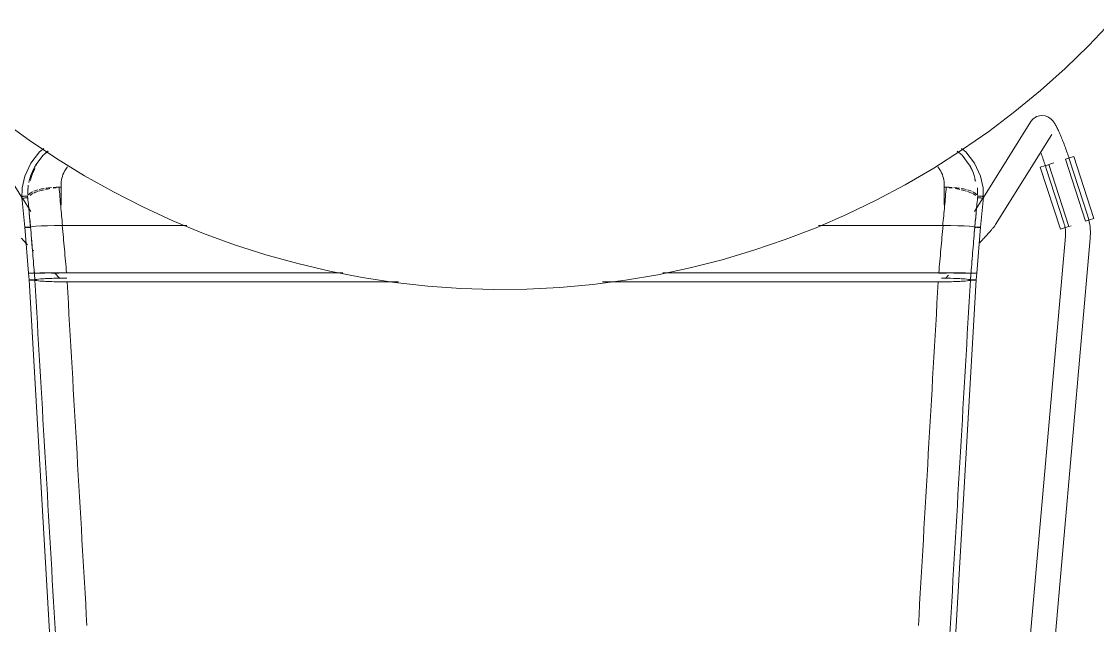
# Model space of a CAD drawing. Header units: millimetres. Extents: x 155927 to 326028, y -36033 to 97293.
# Drawn here: x 162351 to 162872, y 31307 to 31600 of the extents above; entities that cross this region are included whole.
import ezdxf

# ---------------------------------------------------------------- set-up
doc = ezdxf.new("R2010")
doc.units = ezdxf.units.MM
doc.header["$MEASUREMENT"] = 0
doc.layers.add('I-FURN', color=8, linetype='CONTINUOUS', lineweight=9)

msp = doc.modelspace()

# ---------------------------------------------------------------- linework, layer by layer
at = {"layer": 'I-FURN'}
for p, q in [((162868.22, 31588.21), (162879.26, 31599.79)), ((162856.72, 31577.08), (162868.22, 31588.21)), ((162844.79, 31566.42), (162856.72, 31577.08)), ((162832.45, 31556.24), (162844.79, 31566.42)), ((162819.7, 31546.57), (162832.45, 31556.24)), ((162351.44, 31514.58), (162328.41, 31551.34)), ((162341.97, 31551.73), (162354.89, 31542.29)), ((162840.19, 31551.34), (162817.16, 31514.58)), ((162841.09, 31552.47), (162840.19, 31551.34)), ((162841.09, 31552.47), (162842.82, 31553.69)), ((162842.82, 31553.69), (162845.05, 31554.28)), ((162845.05, 31554.28), (162847.02, 31554.1)), ((162847.02, 31554.1), (162848.4, 31553.58)), ((162848.4, 31553.58), (162849.32, 31553.01)), ((162849.32, 31553.01), (162849.94, 31552.5)), ((162849.94, 31552.5), (162850.41, 31552.03)), ((162850.41, 31552.03), (162850.78, 31551.6)), ((162850.78, 31551.6), (162851.09, 31551.2)), ((162851.09, 31551.2), (162851.37, 31550.81)), ((162851.37, 31550.81), (162851.62, 31550.42)), ((162851.62, 31550.42), (162851.87, 31550.03)), ((162851.87, 31550.03), (162852.1, 31549.63)), ((162806.58, 31537.42), (162819.7, 31546.57)), ((162823.06, 31501.39), (162850.36, 31544.97)), ((162852.1, 31549.63), (162852.33, 31549.22)), ((162852.33, 31549.22), (162852.56, 31548.8)), ((162852.56, 31548.8), (162852.79, 31548.36)), ((162852.79, 31548.36), (162853.02, 31547.9)), ((162853.02, 31547.9), (162853.25, 31547.43)), ((162853.25, 31547.43), (162853.48, 31546.93)), ((162853.48, 31546.93), (162853.72, 31546.42)), ((162853.72, 31546.42), (162853.96, 31545.9)), ((162853.96, 31545.9), (162854.2, 31545.35)), ((162854.2, 31545.35), (162854.44, 31544.79)), ((162854.44, 31544.79), (162854.68, 31544.21)), ((162354.89, 31542.29), (162368.18, 31533.38)), ((162854.68, 31544.21), (162854.93, 31543.62)), ((162854.93, 31543.62), (162855.18, 31543.01)), ((162855.18, 31543.01), (162855.43, 31542.38)), ((162855.43, 31542.38), (162855.68, 31541.74)), ((162855.68, 31541.74), (162855.94, 31541.09)), ((162855.94, 31541.09), (162856.19, 31540.42)), ((162856.19, 31540.42), (162856.44, 31539.74)), ((162856.44, 31539.74), (162856.7, 31539.06)), ((162360.03, 31536.67), (162355.7, 31531.14)), ((162361.77, 31535.01), (162358.27, 31530.43)), ((162362.07, 31538.3), (162360.03, 31536.67)), ((162364.1, 31536.96), (162361.77, 31535.01)), ((162793.1, 31528.79), (162806.58, 31537.42)), ((162804.49, 31536.97), (162806.83, 31535.01)), ((162806.52, 31538.31), (162808.57, 31536.67)), ((162806.83, 31535.01), (162810.33, 31530.43)), ((162808.57, 31536.67), (162812.91, 31531.14)), ((162845, 31536.09), (162845.23, 31535.46)), ((162845.23, 31535.46), (162845.47, 31534.83)), ((162845.47, 31534.83), (162845.7, 31534.18)), ((162845.7, 31534.18), (162845.94, 31533.52)), ((162856.7, 31539.06), (162856.95, 31538.36)), ((162856.95, 31538.36), (162857.21, 31537.65)), ((162857.21, 31537.65), (162857.46, 31536.93)), ((162857.46, 31536.93), (162857.71, 31536.21)), ((162857.71, 31536.21), (162857.96, 31535.48)), ((162857.96, 31535.48), (162858.21, 31534.75)), ((162858.21, 31534.75), (162858.46, 31534.01)), ((162858.92, 31533.74), (162860.88, 31534.37)), ((162860.88, 31534.37), (162870.57, 31504.37)), ((162355.7, 31531.14), (162352.8, 31524.83)), ((162358.27, 31530.43), (162356.36, 31526.75)), ((162368.18, 31533.38), (162381.81, 31525.01)), ((162810.33, 31530.43), (162812.24, 31526.75)), ((162812.91, 31531.14), (162815.81, 31524.83)), ((162844.72, 31529.16), (162846.67, 31529.79)), ((162844.72, 31529.16), (162854.41, 31499.15)), ((162845.94, 31533.52), (162846.17, 31532.86)), ((162846.17, 31532.86), (162846.41, 31532.18)), ((162846.41, 31532.18), (162846.64, 31531.5)), ((162846.64, 31531.5), (162846.88, 31530.82)), ((162846.67, 31529.79), (162848.65, 31530.43)), ((162846.88, 31530.82), (162847.11, 31530.13)), ((162847.11, 31530.13), (162847.33, 31529.44)), ((162847.33, 31529.44), (162847.44, 31529.11)), ((162847.44, 31529.11), (162856.15, 31502.3)), ((162858.45, 31500.46), (162848.76, 31530.46)), ((162851.34, 31531.3), (162848.86, 31530.49)), ((162856.83, 31533.07), (162866.52, 31503.06)), ((162856.95, 31533.11), (162858.92, 31533.74)), ((162858.46, 31534.01), (162858.7, 31533.27)), ((162858.7, 31533.27), (162858.85, 31532.82)), ((162867.56, 31506.01), (162858.85, 31532.82)), ((162352.8, 31524.83), (162351.58, 31519.18)), ((162381.81, 31525.01), (162395.77, 31517.19)), ((162779.29, 31520.72), (162793.1, 31528.79)), ((162815.81, 31524.83), (162817.02, 31519.18)), ((162351.58, 31519.18), (162351.49, 31513.72)), ((162369.44, 31519.5), (162370.49, 31519.5)), ((162370.44, 31520.74), (162370.44, 31510.99)), ((162765.17, 31513.2), (162779.29, 31520.72)), ((162798.11, 31519.5), (162799.16, 31519.5)), ((162798.17, 31510.99), (162798.17, 31520.74)), ((162817.02, 31519.18), (162817.11, 31513.72)), ((162352.79, 31500.12), (162351.37, 31514.61)), ((162355.71, 31507.76), (162351.67, 31514.21)), ((162395.77, 31517.19), (162410.03, 31509.93)), ((162816.93, 31514.21), (162812.89, 31507.76)), ((162815.81, 31500.12), (162817.23, 31514.61)), ((162410.03, 31509.93), (162424.57, 31503.25)), ((162750.76, 31506.25), (162765.17, 31513.2)), ((162424.57, 31503.25), (162439.36, 31497.15)), ((162736.08, 31499.89), (162750.76, 31506.25)), ((162868.61, 31503.74), (162866.64, 31503.1)), ((162867.58, 31505.96), (162867.56, 31506.01)), ((162867.91, 31504.86), (162867.58, 31505.96)), ((162868.19, 31503.76), (162867.91, 31504.86)), ((162868.44, 31502.64), (162868.19, 31503.76)), ((162870.57, 31504.37), (162868.61, 31503.74)), ((162352.86, 31500.15), (162352.79, 31500.12)), ((162352.79, 31500.12), (162352.86, 31500.09)), ((162352.8, 31500.12), (162352.87, 31500.15)), ((162354.62, 31477.92), (162352.8, 31500.12)), ((162352.86, 31500.09), (162352.8, 31500.12)), ((162353.05, 31500.17), (162352.86, 31500.15)), ((162352.86, 31500.09), (162353.04, 31500.07)), ((162353.05, 31500.07), (162352.86, 31500.09)), ((162353.04, 31500.07), (162353.34, 31500.05)), ((162353.35, 31500.19), (162353.05, 31500.17)), ((162353.34, 31500.05), (162353.05, 31500.07)), ((162353.06, 31500.17), (162353.35, 31500.19)), ((162353.73, 31500.21), (162353.35, 31500.19)), ((162353.35, 31500.19), (162353.74, 31500.21)), ((162353.72, 31500.03), (162354.17, 31500.02)), ((162354.17, 31500.02), (162353.72, 31500.03)), ((162354.18, 31500.22), (162353.73, 31500.21)), ((162353.74, 31500.21), (162354.19, 31500.22)), ((162354.17, 31500.02), (162354.66, 31500.02)), ((162354.66, 31500.02), (162354.17, 31500.02)), ((162354.67, 31500.22), (162354.18, 31500.22)), ((162354.19, 31500.22), (162354.68, 31500.22)), ((162354.66, 31500.02), (162355.16, 31500.02)), ((162355.16, 31500.02), (162354.66, 31500.02)), ((162355.17, 31500.22), (162354.67, 31500.22)), ((162354.68, 31500.22), (162355.18, 31500.22)), ((162355.16, 31500.02), (162355.63, 31500.03)), ((162355.63, 31500.03), (162355.16, 31500.02)), ((162355.64, 31500.21), (162355.17, 31500.22)), ((162355.18, 31500.22), (162355.65, 31500.21)), ((162356.53, 31500.41), (162355.64, 31500.21)), ((162355.65, 31500.21), (162356.53, 31500.41)), ((162356.53, 31500.41), (162358.25, 31500.58)), ((162358.27, 31500.58), (162356.53, 31500.41)), ((162360.75, 31500.74), (162358.27, 31500.58)), ((162358.27, 31500.58), (162360.71, 31500.73)), ((162360.75, 31500.74), (162363.78, 31500.85)), ((162363.85, 31500.85), (162360.75, 31500.74)), ((162363.84, 31500.85), (162367.29, 31500.92)), ((162367.28, 31500.92), (162363.85, 31500.85)), ((162371.14, 31500.95), (162367.38, 31500.92)), ((162367.38, 31500.92), (162371.02, 31500.95)), ((162431.26, 31500.95), (162371.14, 31500.95)), ((162371.14, 31500.95), (162431.26, 31500.95)), ((162721.16, 31494.11), (162736.08, 31499.89)), ((162797.46, 31500.95), (162737.34, 31500.95)), ((162737.34, 31500.95), (162797.46, 31500.95)), ((162801.22, 31500.92), (162797.46, 31500.95)), ((162797.58, 31500.95), (162801.22, 31500.92)), ((162801.32, 31500.92), (162804.76, 31500.85)), ((162804.75, 31500.85), (162801.32, 31500.92)), ((162807.85, 31500.74), (162804.75, 31500.85)), ((162804.82, 31500.85), (162807.86, 31500.74)), ((162810.33, 31500.58), (162807.85, 31500.74)), ((162807.89, 31500.73), (162810.33, 31500.58)), ((162812.07, 31500.41), (162810.33, 31500.58)), ((162810.35, 31500.58), (162812.07, 31500.41)), ((162812.07, 31500.41), (162812.96, 31500.21)), ((162812.96, 31500.21), (162812.07, 31500.41)), ((162813.43, 31500.22), (162812.96, 31500.21)), ((162812.96, 31500.21), (162813.43, 31500.22)), ((162812.97, 31500.03), (162813.44, 31500.02)), ((162813.44, 31500.02), (162812.97, 31500.03)), ((162813.93, 31500.22), (162813.43, 31500.22)), ((162813.43, 31500.22), (162813.92, 31500.22)), ((162813.92, 31500.22), (162814.41, 31500.22)), ((162814.42, 31500.22), (162813.93, 31500.22)), ((162813.94, 31500.02), (162814.43, 31500.02)), ((162814.43, 31500.02), (162813.94, 31500.02)), ((162813.98, 31477.92), (162815.81, 31500.12)), ((162814.41, 31500.22), (162814.87, 31500.21)), ((162814.87, 31500.21), (162814.42, 31500.22)), ((162814.43, 31500.02), (162814.88, 31500.03)), ((162814.88, 31500.03), (162814.43, 31500.02)), ((162815.26, 31500.19), (162814.87, 31500.21)), ((162814.87, 31500.21), (162815.25, 31500.19)), ((162814.88, 31500.03), (162815.27, 31500.05)), ((162815.26, 31500.05), (162814.88, 31500.03)), ((162815.25, 31500.19), (162815.55, 31500.17)), ((162815.55, 31500.17), (162815.26, 31500.19)), ((162815.55, 31500.07), (162815.26, 31500.05)), ((162815.27, 31500.05), (162815.56, 31500.07)), ((162815.74, 31500.15), (162815.55, 31500.17)), ((162815.74, 31500.09), (162815.55, 31500.07)), ((162815.56, 31500.07), (162815.74, 31500.09)), ((162815.74, 31500.15), (162815.81, 31500.12)), ((162815.81, 31500.12), (162815.74, 31500.15)), ((162815.74, 31500.09), (162815.81, 31500.12)), ((162815.81, 31500.12), (162815.74, 31500.09)), ((162820.24, 31497.94), (162819.94, 31497.6)), ((162820.52, 31498.26), (162820.24, 31497.94)), ((162820.8, 31498.57), (162820.52, 31498.26)), ((162821.05, 31498.86), (162820.8, 31498.57)), ((162821.3, 31499.14), (162821.05, 31498.86)), ((162821.53, 31499.41), (162821.3, 31499.14)), ((162821.74, 31499.66), (162821.53, 31499.41)), ((162821.94, 31499.9), (162821.74, 31499.66)), ((162822.13, 31500.13), (162821.94, 31499.9)), ((162822.31, 31500.36), (162822.13, 31500.13)), ((162822.49, 31500.58), (162822.31, 31500.36)), ((162822.66, 31500.81), (162822.49, 31500.58)), ((162822.84, 31501.06), (162822.66, 31500.81)), ((162823.06, 31501.39), (162822.84, 31501.06)), ((162856.36, 31499.78), (162854.41, 31499.15)), ((162856.15, 31502.3), (162856.34, 31501.67)), ((162856.34, 31501.67), (162856.51, 31501.02)), ((162858.33, 31500.42), (162856.36, 31499.78)), ((162856.51, 31501.02), (162856.65, 31500.38)), ((162856.65, 31500.38), (162856.77, 31499.72)), ((162856.77, 31499.72), (162856.85, 31499.07)), ((162856.85, 31499.07), (162856.92, 31498.41)), ((162856.92, 31498.41), (162856.95, 31497.75)), ((162856.95, 31497.75), (162856.96, 31497.09)), ((162859.71, 31500.86), (162858.55, 31500.49)), ((162868.63, 31501.52), (162868.44, 31502.64)), ((162868.78, 31500.39), (162868.63, 31501.52)), ((162868.89, 31499.25), (162868.78, 31500.39)), ((162868.95, 31498.11), (162868.89, 31499.25)), ((162868.96, 31496.97), (162868.95, 31498.11)), ((162351.15, 31494.88), (162351.55, 31494.44)), ((162351.55, 31494.44), (162351.97, 31494)), ((162351.97, 31494), (162352.39, 31493.54)), ((162352.39, 31493.54), (162352.82, 31493.08)), ((162352.82, 31493.08), (162353.26, 31492.61)), ((162353.26, 31492.61), (162353.71, 31492.13)), ((162439.36, 31497.15), (162454.38, 31491.66)), ((162706.02, 31488.94), (162721.16, 31494.11)), ((162815.78, 31493.08), (162815.34, 31492.61)), ((162816.21, 31493.54), (162815.78, 31493.08)), ((162816.63, 31494), (162816.21, 31493.54)), ((162817.05, 31494.44), (162816.63, 31494)), ((162817.45, 31494.88), (162817.05, 31494.44)), ((162817.84, 31495.3), (162817.45, 31494.88)), ((162818.22, 31495.71), (162817.84, 31495.3)), ((162818.59, 31496.12), (162818.22, 31495.71)), ((162818.95, 31496.51), (162818.59, 31496.12)), ((162819.29, 31496.88), (162818.95, 31496.51)), ((162819.62, 31497.25), (162819.29, 31496.88)), ((162856.9, 31495.73), (162819.6, 31071.23)), ((162819.94, 31497.6), (162819.62, 31497.25)), ((162829.9, 31051.36), (162868.85, 31494.68)), ((162856.94, 31496.42), (162856.9, 31495.76)), ((162856.9, 31495.76), (162856.9, 31495.73)), ((162856.96, 31497.09), (162856.94, 31496.42)), ((162868.85, 31494.68), (162868.93, 31495.82)), ((162868.93, 31495.82), (162868.96, 31496.97)), ((162353.71, 31492.13), (162354.17, 31491.65)), ((162356.53, 31489.16), (162357.01, 31488.66)), ((162454.38, 31491.66), (162469.62, 31486.76)), ((162690.69, 31484.38), (162706.02, 31488.94)), ((162469.62, 31486.76), (162485.03, 31482.48)), ((162485.03, 31482.48), (162500.61, 31478.82)), ((162675.18, 31480.43), (162690.69, 31484.38)), ((162354.62, 31477.92), (162354.89, 31474.56)), ((162354.69, 31477.92), (162354.62, 31477.92)), ((162354.62, 31477.92), (162354.69, 31477.92)), ((162354.69, 31477.92), (162354.62, 31477.92)), ((162354.62, 31477.92), (162354.69, 31477.92)), ((162354.88, 31477.92), (162354.69, 31477.92)), ((162354.69, 31477.92), (162354.88, 31477.92)), ((162354.87, 31477.92), (162354.69, 31477.92)), ((162354.69, 31477.92), (162354.88, 31477.92)), ((162355.17, 31477.92), (162354.87, 31477.92)), ((162355.18, 31477.91), (162354.88, 31477.92)), ((162354.88, 31477.92), (162355.17, 31477.92)), ((162354.88, 31477.92), (162355.17, 31477.91)), ((162355.17, 31477.92), (162355.55, 31477.93)), ((162355.55, 31477.93), (162355.17, 31477.92)), ((162355.17, 31477.91), (162355.56, 31477.91)), ((162355.56, 31477.91), (162355.18, 31477.91)), ((162355.55, 31477.93), (162356, 31477.93)), ((162356, 31477.93), (162355.55, 31477.93)), ((162356.01, 31477.91), (162355.56, 31477.91)), ((162355.56, 31477.91), (162356.01, 31477.91)), ((162356, 31477.93), (162356.49, 31477.93)), ((162356.49, 31477.93), (162356, 31477.93)), ((162356.5, 31477.91), (162356.01, 31477.91)), ((162356.01, 31477.91), (162356.5, 31477.91)), ((162356.49, 31477.93), (162356.99, 31477.93)), ((162356.99, 31477.93), (162356.49, 31477.93)), ((162357, 31477.91), (162356.5, 31477.91)), ((162356.5, 31477.91), (162357, 31477.91)), ((162356.99, 31477.93), (162357.46, 31477.93)), ((162357.46, 31477.93), (162356.99, 31477.93)), ((162357.47, 31477.91), (162357, 31477.91)), ((162357, 31477.91), (162357.47, 31477.91)), ((162357.46, 31477.93), (162358.35, 31477.94)), ((162358.35, 31477.94), (162357.46, 31477.93)), ((162358.35, 31477.94), (162360.09, 31477.96)), ((162360.09, 31477.96), (162358.35, 31477.94)), ((162358.36, 31477.9), (162360.11, 31477.88)), ((162360.12, 31477.88), (162358.37, 31477.9)), ((162362.6, 31477.97), (162360.09, 31477.96)), ((162360.1, 31477.96), (162362.6, 31477.97)), ((162360.11, 31477.88), (162362.61, 31477.87)), ((162362.62, 31477.87), (162360.12, 31477.88)), ((162362.6, 31477.97), (162365.73, 31477.98)), ((162365.73, 31477.98), (162362.6, 31477.97)), ((162365.73, 31477.98), (162369.3, 31477.98)), ((162369.3, 31477.98), (162365.73, 31477.98)), ((162369.29, 31477.86), (162365.74, 31477.86)), ((162365.74, 31477.86), (162369.29, 31477.86)), ((162367.29, 31477.98), (162369.86, 31475.31)), ((162369.3, 31477.98), (162373.09, 31477.98)), ((162373.09, 31477.98), (162369.3, 31477.98)), ((162373.09, 31477.98), (162506.83, 31477.98)), ((162506.83, 31477.98), (162373.09, 31477.98)), ((162500.61, 31478.82), (162516.31, 31475.79)), ((162643.76, 31474.41), (162659.53, 31477.11)), ((162659.53, 31477.11), (162675.18, 31480.43)), ((162661.88, 31477.98), (162795.52, 31477.98)), ((162795.52, 31477.98), (162661.88, 31477.98)), ((162795.52, 31477.98), (162799.3, 31477.98)), ((162799.31, 31477.98), (162795.52, 31477.98)), ((162799.31, 31477.86), (162795.53, 31477.86)), ((162795.53, 31477.86), (162799.31, 31477.86)), ((162798.74, 31475.31), (162800.21, 31476.84)), ((162799.31, 31477.98), (162802.87, 31477.98)), ((162802.87, 31477.98), (162799.31, 31477.98)), ((162805.99, 31477.87), (162802.86, 31477.86)), ((162802.87, 31477.98), (162806, 31477.97)), ((162806.01, 31477.97), (162802.87, 31477.98)), ((162802.87, 31477.86), (162805.99, 31477.87)), ((162808.49, 31477.88), (162805.99, 31477.87)), ((162805.99, 31477.87), (162808.49, 31477.88)), ((162806.01, 31477.97), (162808.5, 31477.96)), ((162808.51, 31477.96), (162806.01, 31477.97)), ((162810.24, 31477.9), (162808.49, 31477.88)), ((162808.49, 31477.88), (162810.24, 31477.9)), ((162808.51, 31477.96), (162810.25, 31477.94)), ((162810.26, 31477.94), (162808.51, 31477.96)), ((162810.25, 31477.94), (162811.14, 31477.93)), ((162811.14, 31477.93), (162810.26, 31477.94)), ((162811.6, 31477.91), (162811.13, 31477.91)), ((162811.14, 31477.93), (162811.61, 31477.93)), ((162811.61, 31477.93), (162811.14, 31477.93)), ((162811.14, 31477.91), (162811.61, 31477.91)), ((162812.1, 31477.91), (162811.6, 31477.91)), ((162811.61, 31477.93), (162812.11, 31477.93)), ((162812.11, 31477.93), (162811.61, 31477.93)), ((162811.61, 31477.91), (162812.1, 31477.91)), ((162812.59, 31477.91), (162812.1, 31477.91)), ((162812.1, 31477.91), (162812.6, 31477.91)), ((162812.11, 31477.93), (162812.6, 31477.93)), ((162812.6, 31477.93), (162812.11, 31477.93)), ((162813.04, 31477.91), (162812.59, 31477.91)), ((162812.6, 31477.93), (162813.05, 31477.93)), ((162813.05, 31477.93), (162812.6, 31477.93)), ((162812.6, 31477.91), (162813.05, 31477.91)), ((162813.43, 31477.91), (162813.04, 31477.91)), ((162813.05, 31477.93), (162813.43, 31477.92)), ((162813.44, 31477.92), (162813.05, 31477.93)), ((162813.05, 31477.91), (162813.43, 31477.91)), ((162813.43, 31477.92), (162813.72, 31477.92)), ((162813.73, 31477.92), (162813.44, 31477.92)), ((162813.98, 31477.92), (162813.71, 31474.56)), ((162813.91, 31477.92), (162813.98, 31477.92)), ((162813.98, 31477.92), (162813.91, 31477.92)), ((162813.91, 31477.92), (162813.98, 31477.92)), ((162813.98, 31477.92), (162813.92, 31477.92)), ((162354.96, 31474.59), (162354.9, 31474.56)), ((162374.18, 31142.65), (162354.9, 31474.56)), ((162354.9, 31474.56), (162354.96, 31474.53)), ((162355.15, 31474.61), (162354.96, 31474.59)), ((162354.96, 31474.53), (162355.15, 31474.51)), ((162355.45, 31474.64), (162355.15, 31474.61)), ((162355.15, 31474.51), (162355.44, 31474.48)), ((162355.44, 31474.48), (162355.82, 31474.47)), ((162355.83, 31474.66), (162355.45, 31474.64)), ((162355.82, 31474.47), (162356.27, 31474.45)), ((162356.28, 31474.67), (162355.83, 31474.66)), ((162356.27, 31474.45), (162356.76, 31474.45)), ((162356.77, 31474.67), (162356.28, 31474.67)), ((162356.76, 31474.45), (162357.26, 31474.45)), ((162357.27, 31474.67), (162356.77, 31474.67)), ((162357.26, 31474.45), (162357.73, 31474.46)), ((162357.74, 31474.66), (162357.27, 31474.67)), ((162357.73, 31474.46), (162358.62, 31474.25)), ((162358.64, 31474.87), (162357.74, 31474.66)), ((162358.62, 31474.25), (162360.37, 31474.06)), ((162360.39, 31475.06), (162358.64, 31474.87)), ((162360.37, 31474.06), (162362.87, 31473.89)), ((162362.89, 31475.22), (162360.39, 31475.06)), ((162362.87, 31473.89), (162366, 31473.77)), ((162366.01, 31475.35), (162362.89, 31475.22)), ((162366, 31473.77), (162369.57, 31473.69)), ((162369.56, 31475.43), (162366.01, 31475.35)), ((162373.24, 31475.45), (162369.56, 31475.43)), ((162369.57, 31473.69), (162373.35, 31473.67)), ((162373.35, 31473.67), (162533.92, 31473.67)), ((162533.92, 31473.67), (162373.35, 31473.67)), ((162516.31, 31475.79), (162532.13, 31473.39)), ((162532.13, 31473.39), (162548.03, 31471.62)), ((162548.03, 31471.62), (162563.99, 31470.49)), ((162611.96, 31470.93), (162627.9, 31472.35)), ((162627.9, 31472.35), (162643.76, 31474.41)), ((162632.66, 31473.67), (162795.25, 31473.67)), ((162795.25, 31473.67), (162632.66, 31473.67)), ((162794.42, 31142.65), (162813.71, 31474.56)), ((162795.25, 31473.67), (162799.04, 31473.69)), ((162799.05, 31475.43), (162796.79, 31475.45)), ((162799.04, 31473.69), (162802.6, 31473.77)), ((162802.6, 31475.35), (162799.05, 31475.43)), ((162805.71, 31475.22), (162802.6, 31475.35)), ((162802.6, 31473.77), (162805.73, 31473.89)), ((162808.21, 31475.06), (162805.71, 31475.22)), ((162805.73, 31473.89), (162808.23, 31474.06)), ((162809.96, 31474.87), (162808.21, 31475.06)), ((162808.23, 31474.06), (162809.98, 31474.25)), ((162810.86, 31474.66), (162809.96, 31474.87)), ((162809.98, 31474.25), (162810.87, 31474.46)), ((162811.33, 31474.67), (162810.86, 31474.66)), ((162810.87, 31474.46), (162811.34, 31474.45)), ((162811.83, 31474.67), (162811.33, 31474.67)), ((162811.34, 31474.45), (162811.84, 31474.45)), ((162812.32, 31474.67), (162811.83, 31474.67)), ((162811.84, 31474.45), (162812.33, 31474.45)), ((162812.77, 31474.66), (162812.32, 31474.67)), ((162812.33, 31474.45), (162812.78, 31474.47)), ((162813.15, 31474.64), (162812.77, 31474.66)), ((162812.78, 31474.47), (162813.16, 31474.48)), ((162813.45, 31474.61), (162813.15, 31474.64)), ((162813.16, 31474.48), (162813.45, 31474.51)), ((162813.64, 31474.59), (162813.45, 31474.61)), ((162813.45, 31474.51), (162813.64, 31474.53)), ((162813.71, 31474.56), (162813.64, 31474.59)), ((162813.64, 31474.53), (162813.71, 31474.56)), ((162563.99, 31470.49), (162579.98, 31469.99)), ((162579.98, 31469.99), (162595.98, 31470.14)), ((162595.98, 31470.14), (162611.96, 31470.93))]:
    msp.add_line(p, q, dxfattribs=at)
for points in [[(162362.71, 31535.83), (162363.13, 31536.24), (162363.58, 31536.63), (162364.04, 31537.01)], [(162813.43, 31522.41), (162813.3, 31522.87), (162813.16, 31523.33), (162813.01, 31523.78)], [(162354.24, 31516.7), (162354.26, 31517.97), (162354.35, 31519.22), (162354.54, 31520.46)], [(162354.44, 31518.68), (162354.33, 31517.79), (162354.31, 31516.89), (162354.31, 31515.99)], [(162359.86, 31518.4), (162360.6, 31518.59), (162361.41, 31518.75), (162362.24, 31518.9)], [(162364.92, 31518.82), (162364.24, 31518.7), (162363.58, 31518.57), (162362.92, 31518.44)], [(162363.09, 31519.03), (162363.94, 31519.16), (162364.82, 31519.27), (162365.73, 31519.34)], [(162368.03, 31519.27), (162367.55, 31519.21), (162367.08, 31519.15), (162366.62, 31519.08)], [(162366.66, 31519.4), (162367.57, 31519.46), (162368.5, 31519.49), (162369.44, 31519.5)], [(162371.14, 31500.95), (162370.84, 31504.09), (162370.25, 31510.33), (162369.7, 31516.47), (162369.44, 31519.5)], [(162370.49, 31519.5), (162370.42, 31520.25), (162370.41, 31521.01), (162370.47, 31521.75)], [(162797.46, 31500.95), (162797.77, 31504.09), (162798.36, 31510.33), (162798.9, 31516.47), (162799.16, 31519.5)], [(162798.16, 31521.02), (162798.17, 31520.51), (162798.16, 31520.01), (162798.11, 31519.5)], [(162799.16, 31519.5), (162800.11, 31519.49), (162801.04, 31519.46), (162801.95, 31519.4)], [(162802, 31519.09), (162801.52, 31519.15), (162801.05, 31519.21), (162800.57, 31519.25)], [(162802.88, 31519.33), (162803.78, 31519.26), (162804.66, 31519.16), (162805.51, 31519.03)], [(162805.68, 31518.44), (162805.04, 31518.58), (162804.38, 31518.71), (162803.7, 31518.83)], [(162806.36, 31518.9), (162807.21, 31518.76), (162808.01, 31518.59), (162808.75, 31518.4)], [(162814.22, 31519.16), (162814.3, 31518.35), (162814.32, 31517.52), (162814.31, 31516.7)], [(162354.21, 31515.17), (162354.35, 31515.56), (162354.92, 31516.31), (162356.06, 31517.01), (162356.76, 31517.34)], [(162355.64, 31500.21), (162355.4, 31502.74), (162354.93, 31507.77), (162354.45, 31512.73), (162354.21, 31515.17)], [(162356.79, 31516.48), (162356.16, 31516.17), (162355.76, 31515.85), (162355.43, 31515.53)], [(162359.22, 31517.44), (162358.41, 31517.18), (162357.6, 31516.89), (162357.04, 31516.6)], [(162357.21, 31517.54), (162357.8, 31517.78), (162358.46, 31518.02), (162359.19, 31518.22)], [(162362.26, 31518.29), (162361.33, 31518.07), (162360.39, 31517.84), (162359.54, 31517.59)], [(162808.94, 31517.59), (162808.14, 31517.84), (162807.26, 31518.07), (162806.34, 31518.28)], [(162811.56, 31516.6), (162810.93, 31516.89), (162810.19, 31517.17), (162809.37, 31517.43)], [(162809.42, 31518.22), (162810.14, 31518.01), (162810.78, 31517.78), (162811.38, 31517.53)], [(162813.38, 31515.52), (162812.98, 31515.85), (162812.46, 31516.17), (162811.81, 31516.48)], [(162811.85, 31517.34), (162812.54, 31517.01), (162813.68, 31516.31), (162814.25, 31515.56), (162814.39, 31515.17)], [(162812.96, 31500.21), (162813.2, 31502.74), (162813.68, 31507.77), (162814.16, 31512.73), (162814.39, 31515.17)], [(162814.36, 31516), (162814.34, 31516.65), (162814.31, 31517.3), (162814.25, 31517.94)], [(162817.05, 31513.86), (162817.01, 31513.91), (162816.88, 31514), (162816.59, 31514.14), (162816.2, 31514.25), (162815.75, 31514.35), (162815.25, 31514.41), (162814.76, 31514.44), (162814.44, 31514.44), (162814.29, 31514.43)], [(162355.61, 31500.21), (162355.38, 31502.52), (162355.15, 31504.84), (162354.93, 31507.11)], [(162812.97, 31500.03), (162813.21, 31502.4), (162813.44, 31504.77), (162813.68, 31507.11)], [(162355.65, 31500.21), (162355.95, 31496.5), (162356.55, 31489.08), (162357.16, 31481.65), (162357.46, 31477.93)], [(162372.05, 31489.47), (162371.71, 31493.3), (162371.37, 31497.13), (162371.02, 31500.95)], [(162797.58, 31500.95), (162797.24, 31497.13), (162796.89, 31493.3), (162796.55, 31489.47)], [(162812.96, 31500.21), (162812.65, 31496.5), (162812.05, 31489.08), (162811.45, 31481.65), (162811.14, 31477.93)], [(162812.97, 31500.03), (162812.67, 31496.38), (162812.36, 31492.73), (162812.06, 31489.08)], [(162373.09, 31477.98), (162372.74, 31481.82), (162372.4, 31485.65), (162372.05, 31489.47)], [(162796.55, 31489.47), (162796.2, 31485.65), (162795.86, 31481.82), (162795.52, 31477.98)], [(162811.76, 31485.47), (162811.73, 31485.06), (162811.69, 31484.65), (162811.66, 31484.23)], [(162357.73, 31474.46), (162357.69, 31475.04), (162357.6, 31476.19), (162357.51, 31477.35), (162357.46, 31477.93)], [(162357.74, 31474.66), (162357.69, 31475.2), (162357.6, 31476.29), (162357.51, 31477.37), (162357.47, 31477.91)], [(162810.86, 31474.66), (162810.91, 31475.2), (162811, 31476.29), (162811.09, 31477.37), (162811.13, 31477.91)], [(162810.87, 31474.46), (162810.92, 31475.04), (162811.01, 31476.19), (162811.1, 31477.35), (162811.14, 31477.93)], [(162357.73, 31474.46), (162360.95, 31419.06), (162367.39, 31308.29), (162373.83, 31197.7), (162377.05, 31142.46)], [(162382.94, 31307.18), (162379.74, 31362.64), (162376.55, 31418.14), (162373.35, 31473.67)], [(162795.25, 31473.67), (162792.06, 31418.14), (162788.86, 31362.61), (162785.67, 31307.18)], [(162810.87, 31474.46), (162807.65, 31419.06), (162801.21, 31308.29), (162794.77, 31197.7), (162791.55, 31142.46)], [(162810.86, 31474.66), (162811.46, 31474.68), (162812.97, 31474.67), (162813.71, 31474.6), (162813.71, 31474.56)]]:
    msp.add_open_spline(points, degree=3, dxfattribs=at)
for points, knots in [([(162354.79, 31521.74), (162355.23, 31523.86), (162356.24, 31526.94), (162357.87, 31529.71), (162358.46, 31530.57)], [0.1763318, 0.1763318, 0.1763318, 0.1763318, 0.3333333, 0.408557, 0.408557, 0.408557, 0.408557]), ([(162370.49, 31519.5), (162370.28, 31521.89), (162370.91, 31525.49), (162372.84, 31528.49), (162373.6, 31529.39)], [0, 0, 0, 0, 0.3333333, 0.5, 0.5, 0.5, 0.5]), ([(162795, 31529.39), (162795.77, 31528.49), (162797.7, 31525.49), (162798.33, 31521.89), (162798.11, 31519.5)], [0.5, 0.5, 0.5, 0.5, 0.6666667, 1, 1, 1, 1]), ([(162810.33, 31530.41), (162810.84, 31529.59), (162812.3, 31527.09), (162812.89, 31524.36), (162813.15, 31522.51)], [-0.4024189, -0.4024189, -0.4024189, -0.4024189, -0.3333333, -0.1972636, -0.1972636, -0.1972636, -0.1972636]), ([(162357.74, 31528.51), (162357.4, 31527.92), (162356.37, 31526.07), (162355.88, 31524.09), (162355.65, 31522.72)], [0.6175454, 0.6175454, 0.6175454, 0.6175454, 0.6666667, 0.7702374, 0.7702374, 0.7702374, 0.7702374]), ([(162351.42, 31514.76), (162351.44, 31514.78), (162351.48, 31514.83), (162351.59, 31514.91), (162351.78, 31515.01), (162352.1, 31515.11), (162352.5, 31515.18), (162352.85, 31515.22), (162353.23, 31515.24), (162353.67, 31515.23), (162354.03, 31515.19), (162354.21, 31515.17)], [0.5555556, 0.5555556, 0.5555556, 0.5555556, 0.5833333, 0.6180556, 0.6527778, 0.7222222, 0.7916667, 0.8263889, 0.8611111, 0.9305556, 1, 1, 1, 1]), ([(162354.31, 31514.43), (162354.09, 31514.45), (162353.6, 31514.44), (162352.85, 31514.35), (162352.18, 31514.2), (162351.75, 31514.03), (162351.6, 31513.91), (162351.55, 31513.86)], [-1, -1, -1, -1, -0.90625, -0.8125, -0.71875, -0.625, -0.5625, -0.5625, -0.5625, -0.5625]), ([(162814.39, 31515.17), (162814.54, 31515.19), (162814.82, 31515.22), (162815.25, 31515.24), (162815.62, 31515.22), (162815.91, 31515.2), (162816.18, 31515.17), (162816.43, 31515.12), (162816.66, 31515.06), (162816.85, 31514.99), (162817.05, 31514.89), (162817.15, 31514.8), (162817.18, 31514.76)], [0, 0, 0, 0, 0.0555556, 0.1111111, 0.1666667, 0.1944444, 0.2222222, 0.2777778, 0.3055556, 0.3333333, 0.3888889, 0.4444444, 0.4444444, 0.4444444, 0.4444444]), ([(162356.14, 31493.92), (162356.28, 31492.27), (162356.72, 31486.94), (162357.16, 31481.6), (162357.47, 31477.91)], [0.2766114, 0.2766114, 0.2766114, 0.2766114, 0.5, 1, 1, 1, 1]), ([(162354.89, 31474.56), (162354.89, 31474.58), (162355.03, 31474.61), (162355.43, 31474.64), (162355.81, 31474.66), (162356.27, 31474.67), (162356.77, 31474.67), (162357.27, 31474.67), (162357.59, 31474.66), (162357.74, 31474.66)], [-0.5, -0.5, -0.5, -0.5, -0.375, -0.3125, -0.25, -0.1875, -0.125, -0.0625, 0, 0, 0, 0]), ([(162357.73, 31474.46), (162357.51, 31474.45), (162357.02, 31474.45), (162356.38, 31474.45), (162355.92, 31474.46), (162355.51, 31474.48), (162355.05, 31474.51), (162354.89, 31474.54), (162354.89, 31474.56)], [-1, -1, -1, -1, -0.90625, -0.8125, -0.765625, -0.71875, -0.625, -0.501507, -0.501507, -0.501507, -0.501507]), ([(162373.35, 31473.67), (162372.07, 31473.67), (162369.52, 31473.68), (162365.92, 31473.76), (162362.75, 31473.89), (162359.39, 31474.11), (162358.01, 31474.32), (162357.73, 31474.46)], [-1, -1, -1, -1, -0.833333, -0.666667, -0.5, -0.333333, 0, 0, 0, 0]), ([(162357.74, 31474.66), (162358.03, 31474.8), (162359.42, 31475.01), (162362.77, 31475.23), (162365.93, 31475.36), (162369.49, 31475.43), (162372, 31475.45), (162373.24, 31475.45)], [-1, -1, -1, -1, -0.6666667, -0.5, -0.3333333, -0.1666667, -0.003964, -0.003964, -0.003964, -0.003964]), ([(162810.87, 31474.46), (162810.59, 31474.32), (162809.21, 31474.11), (162805.85, 31473.89), (162802.68, 31473.76), (162799.08, 31473.68), (162796.53, 31473.67), (162795.25, 31473.67)], [-1, -1, -1, -1, -0.666667, -0.5, -0.333333, -0.166667, 0, 0, 0, 0]), ([(162796.79, 31475.45), (162798.82, 31475.44), (162802.04, 31475.38), (162805.83, 31475.23), (162809.18, 31475.01), (162810.57, 31474.8), (162810.86, 31474.66)], [-0.9335619, -0.9335619, -0.9335619, -0.9335619, -0.6666667, -0.5, -0.3333333, 0, 0, 0, 0]), ([(162813.71, 31474.56), (162813.71, 31474.54), (162813.57, 31474.51), (162813.18, 31474.48), (162812.79, 31474.46), (162812.34, 31474.45), (162811.84, 31474.45), (162811.34, 31474.45), (162811.02, 31474.46), (162810.87, 31474.46)], [-0.498493, -0.498493, -0.498493, -0.498493, -0.375, -0.3125, -0.25, -0.1875, -0.125, -0.0625, 0, 0, 0, 0])]:
    msp.add_open_spline(points, degree=3, knots=knots, dxfattribs=at)

doc.saveas('drawing.dxf')
